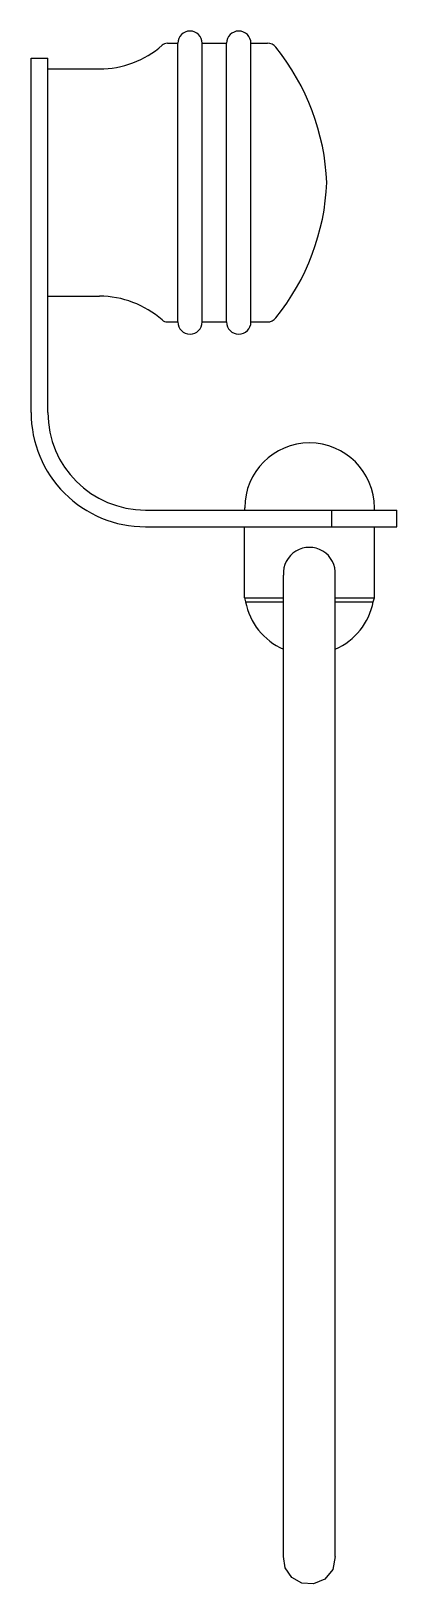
# Model space of a CAD drawing. Extents: x -505.58 to -505.512, y 0.643 to 0.932.
import ezdxf

# ---------------------------------------------------------------- set-up
doc = ezdxf.new("R2010")
doc.units = 0
doc.header["$LTSCALE"] = 0.112793
doc.header["$MEASUREMENT"] = 0
doc.linetypes.add('CONTINU', pattern=[0])
doc.layers.get('0').update_dxf_attribs({"linetype": 'CONTINUOUS'})

msp = doc.modelspace()

# ---------------------------------------------------------------- linework, layer by layer
at = {"linetype": 'CONTINU'}
for points in [[(-505.54808, 0.92999, 0.999966), (-505.55261, 0.92999)], [(-505.53902, 0.92999, 0.999944), (-505.54355, 0.92999)], [(-505.5672, 0.9252, 0.182755), (-505.55554, 0.92961)], [(-505.55455, 0.92999, 0.182603), (-505.55554, 0.92961)], [(-505.53437, 0.92923, 0.227148), (-505.53594, 0.92999)], [(-505.5249, 0.90406, 0.15922), (-505.53437, 0.92923)], [(-505.53437, 0.87888, 0.15922), (-505.5249, 0.90406)], [(-505.55554, 0.8785, 0.182676), (-505.5672, 0.88291)], [(-505.55554, 0.8785, 0.182675), (-505.55455, 0.87812)], [(-505.53594, 0.87812, 0.227153), (-505.53437, 0.87888)], [(-505.55261, 0.87812, 0.999943), (-505.54808, 0.87812)], [(-505.54355, 0.87812, 0.999969), (-505.53902, 0.87812)], [(-505.5799, 0.86126, 0.414216), (-505.55865, 0.84001)], [(-505.57678, 0.86125, 0.414213), (-505.55865, 0.84313)], [(-505.52812, 0.85562, 0.413367), (-505.54017, 0.84353)], [(-505.51607, 0.84353, 0.413359), (-505.52812, 0.85562)], [(-505.52333, 0.83103, 1.06738), (-505.53298, 0.83103)], [(-505.54002, 0.82606, 0.247796), (-505.53298, 0.81724)], [(-505.52333, 0.81724, 0.247793), (-505.51628, 0.82606)]]:
    msp.add_lwpolyline(points, format="xyb", dxfattribs=at)
for points in [[(-505.55455, 0.92999), (-505.55261, 0.92999)], [(-505.55261, 0.87812), (-505.55261, 0.92999)], [(-505.54808, 0.87812), (-505.54808, 0.92999)], [(-505.54808, 0.92999), (-505.54355, 0.92999)], [(-505.54355, 0.87812), (-505.54355, 0.92999)], [(-505.53902, 0.87812), (-505.53902, 0.92999)], [(-505.53902, 0.92999), (-505.53594, 0.92999)], [(-505.5799, 0.86126), (-505.5799, 0.92722)], [(-505.5799, 0.92722), (-505.57678, 0.92722)], [(-505.57678, 0.86125), (-505.57678, 0.92722)], [(-505.57678, 0.9252), (-505.5672, 0.9252)], [(-505.57678, 0.88291), (-505.5672, 0.88291)], [(-505.55455, 0.87812), (-505.55261, 0.87812)], [(-505.54808, 0.87812), (-505.54355, 0.87812)], [(-505.53902, 0.87812), (-505.53594, 0.87812)], [(-505.55865, 0.84313), (-505.51188, 0.84313)], [(-505.54017, 0.84313), (-505.54017, 0.84353)], [(-505.52396, 0.84001), (-505.52396, 0.84313)], [(-505.51607, 0.84313), (-505.51607, 0.84353)], [(-505.51188, 0.84001), (-505.51188, 0.84313)], [(-505.55865, 0.84001), (-505.51188, 0.84001)], [(-505.54024, 0.82676), (-505.54024, 0.84001)], [(-505.51607, 0.82676), (-505.51607, 0.84001)], [(-505.53298, 0.64838), (-505.53298, 0.83103)], [(-505.52333, 0.64838), (-505.52333, 0.83103)], [(-505.54024, 0.82676), (-505.54002, 0.82606)], [(-505.54024, 0.82676), (-505.53298, 0.82676)], [(-505.52333, 0.82676), (-505.51607, 0.82676)], [(-505.51628, 0.82606), (-505.51607, 0.82676)], [(-505.54002, 0.82606), (-505.53298, 0.82606)], [(-505.52333, 0.82606), (-505.51628, 0.82606)], [(-505.52333, 0.64838), (-505.5238, 0.64597), (-505.52529, 0.64417), (-505.52737, 0.64329), (-505.52956, 0.64344), (-505.53143, 0.64451), (-505.53264, 0.64627), (-505.53298, 0.64838)]]:
    msp.add_lwpolyline(points, dxfattribs=at)

doc.saveas('drawing.dxf')
